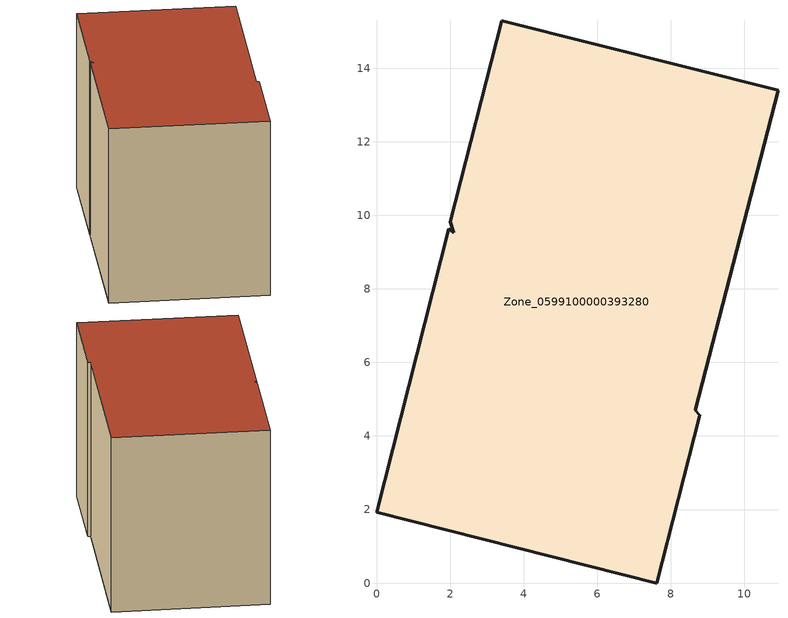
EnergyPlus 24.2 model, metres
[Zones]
Zone_0599100000393280
 floor ground (C_G): 8.79,4.57 7.62,0 0,1.92 1.96,9.64 2.09,9.52 2.01,9.82 3.4,15.28 10.91,13.4 8.66,4.7 z0
 wall outside (C_F): 10.91,13.4 3.4,15.28 2.01,9.82 2.09,9.52 1.96,9.64 0,1.92 7.62,0 8.79,4.57 8.66,4.7 10.91,13.4 z0:9.2
 roof outside (C_R): 1.96,9.64 0,1.92 7.62,0 8.79,4.57 8.66,4.7 10.91,13.4 3.4,15.28 2.01,9.82 2.09,9.52 z9.2
[BUILDING]
Pand.0599100000393280: North Axis=0; Terrain=City; Loads Convergence Tolerance Value=0.04; Temperature Convergence Tolerance Value=0.4; Solar Distribution=FullExterior; Maximum Number of Warmup Days=25; Minimum Number of Warmup Days=1
[Site:Location]
Rotterdam.The.Hague.AP_ZH_NLD Design_Conditions: Latitude=51.96; Longitude=4.45; Time Zone=1; Elevation=-4.5
[SITE:GROUNDTEMPERATURE:BUILDINGSURFACE]
18, 18, 18, 18, 18, 18, 18, 18, 18, 18, 18, 18
[MATERIAL] Thermal Absorptance=0.9; Solar Absorptance=0.7; Visible Absorptance=0.7
Name | Roughness | Thickness | Conductivity | Density | Specific Heat
G.D.1992-2005 | MediumSmooth | 0.15 | 0.06 | 540 | 1210
F.D.1992-2005 | Rough | 0.3 | 0.12 | 1920 | 840
R.D.1992-2005 | MediumRough | 0.2 | 0.08 | 1500 | 1000
[CONSTRUCTION]
C_G: G.D.1992-2005
C_F: F.D.1992-2005
C_R: R.D.1992-2005
[ZONE]
Zone_0599100000393280: Type=1; Multiplier=1; Ceiling Height=Autocalculate; Volume=Autocalculate; Floor Area=autocalculate; Part of Total Floor Area=Yes
[ZONEINFILTRATION:DESIGNFLOWRATE]
Infil_Zone_0599100000393280: Zone or ZoneList or Space or SpaceList=Zone_0599100000393280; Schedule=AlwaysOn; Design Flow Rate Calculation Method=Flow/Area; Flow Rate per Floor Area=0.0021; Constant Term Coefficient=1; Temperature Term Coefficient=0; Velocity Term Coefficient=0; Velocity Squared Term Coefficient=0
[HVACTEMPLATE:ZONE:IDEALLOADSAIRSYSTEM]
Zone_0599100000393280: Maximum Heating Supply Air Temperature=50; Minimum Cooling Supply Air Temperature=13; Maximum Heating Supply Air Humidity Ratio=0.0156; Minimum Cooling Supply Air Humidity Ratio=0.0077; Heating Limit=NoLimit; Cooling Limit=NoLimit; Dehumidification Control Type=ConstantSensibleHeatRatio; Cooling Sensible Heat Ratio=0.7; Dehumidification Setpoint=60; Humidification Control Type=None; Humidification Setpoint=30; Outdoor Air Method=None; Outdoor Air Flow Rate per Person=0.00944; Outdoor Air Flow Rate per Zone Floor Area=0; Outdoor Air Flow Rate per Zone=0; Demand Controlled Ventilation Type=None; Outdoor Air Economizer Type=NoEconomizer; Heat Recovery Type=None; Sensible Heat Recovery Effectiveness=0.7; Latent Heat Recovery Effectiveness=0.65
[ZONECONTROL:THERMOSTAT]
ThermostatControl_Zone_0599100000393280: Zone or ZoneList=Zone_0599100000393280; Control Type Schedule=DualSetpointControlType; Control 1=Thermostat_Zone_0599100000393280; Temperature Difference Between Cutout And Setpoint=0
[THERMOSTATSETPOINT:DUALSETPOINT]
Thermostat_Zone_0599100000393280: Heating Setpoint Temperature Schedule=HeatingSetpoint_Zone_0599100000393280; Cooling Setpoint Temperature Schedule=CoolingSetpoint_Zone_0599100000393280
[SCHEDULE:COMPACT]
HeatingSetpoint_Zone_0599100000393280: Through: 12/31, For: AllDays, Until: 24:00, 21
CoolingSetpoint_Zone_0599100000393280: Through: 12/31, For: AllDays, Until: 24:00, 24
DualSetpointControlType: Through: 12/31, For: AllDays, Until: 24:00, 4
AlwaysOn: Through: 12/31, For: AllDays, Until: 24:00, 1
